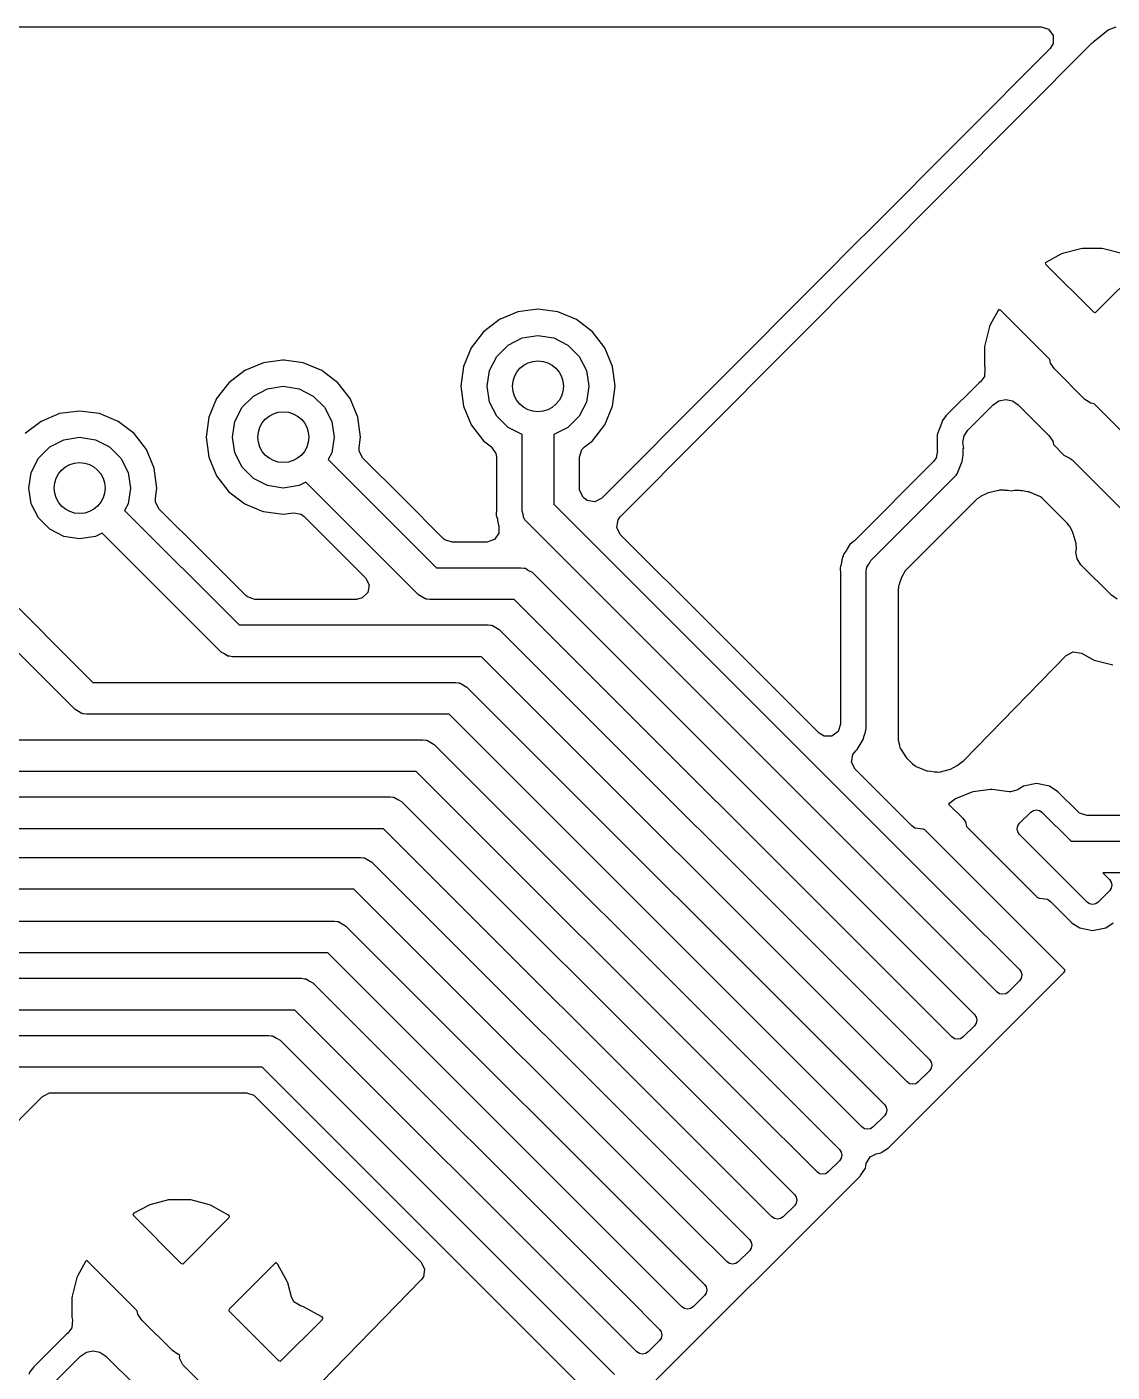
# Model space of a CAD drawing. Extents: x -27 to 355, y -108 to 35.
# Drawn here: x 250.79 to 259.31, y 23.85 to 34.42 of the extents above; entities that cross this region are included whole.
import ezdxf

# ---------------------------------------------------------------- set-up
doc = ezdxf.new("R2010")
doc.units = 0
doc.layers.add('BLACK', color=7, linetype='CONTINUOUS')

msp = doc.modelspace()

# ---------------------------------------------------------------- linework, layer by layer
at = {"layer": 'BLACK', "linetype": 'CONTINUOUS'}
for p, q in [((241.143, 34.4245), (258.752, 34.4245)), ((258.752, 34.4245), (258.81, 34.4056)), ((258.81, 34.4056), (258.846, 34.3561)), ((259.17, 34.3115), (259.279, 34.4018)), ((259.279, 34.4018), (259.342, 34.4245)), ((258.822, 34.2556), (257.416, 32.8439)), ((257.431, 32.5673), (259.154, 34.2982)), ((258.846, 34.2949), (258.822, 34.2556)), ((258.846, 34.3561), (258.846, 34.2949)), ((259.154, 34.2982), (259.162, 34.3047)), ((259.162, 34.3047), (259.17, 34.3115)), ((257.416, 32.8439), (257.285, 32.7123)), ((257.285, 32.7123), (257.05, 32.4766)), ((259.065, 32.6806), (258.919, 32.643)), ((259.077, 32.6821), (259.065, 32.6806)), ((259.229, 32.6821), (259.077, 32.6821)), ((259.241, 32.6806), (259.229, 32.6821)), ((259.387, 32.643), (259.241, 32.6806)), ((255.447, 30.5752), (257.431, 32.5673)), ((258.794, 32.576), (258.785, 32.5673)), ((258.785, 32.5673), (258.79, 32.558)), ((258.907, 32.6384), (258.794, 32.576)), ((258.919, 32.643), (258.907, 32.6384)), ((257.05, 32.4766), (255.302, 30.7208)), ((258.79, 32.558), (259.163, 32.1852)), ((259.18, 32.18), (259.54, 32.5396)), ((254.643, 32.185), (254.497, 32.1245)), ((254.8, 32.2057), (254.643, 32.185)), ((254.957, 32.185), (254.8, 32.2057)), ((255.103, 32.1245), (254.957, 32.185)), ((258.414, 32.1962), (258.351, 32.0821)), ((258.421, 32.2036), (258.414, 32.1962)), ((258.432, 32.1982), (258.421, 32.2036)), ((258.815, 31.8149), (258.432, 32.1982)), ((259.163, 32.1852), (259.175, 32.1792)), ((259.175, 32.1792), (259.18, 32.18)), ((254.497, 32.1245), (254.372, 32.0283)), ((255.228, 32.0283), (255.103, 32.1245)), ((258.346, 32.0706), (258.309, 31.9241)), ((258.351, 32.0821), (258.346, 32.0706)), ((254.372, 32.0283), (254.275, 31.9028)), ((254.565, 31.9236), (254.676, 31.9804)), ((254.676, 31.9804), (254.8, 32)), ((254.8, 32), (254.924, 31.9804)), ((254.924, 31.9804), (255.035, 31.9236)), ((255.325, 31.9028), (255.228, 32.0283)), ((254.275, 31.9028), (254.215, 31.7568)), ((254.42, 31.7236), (254.476, 31.8351)), ((254.476, 31.8351), (254.565, 31.9236)), ((255.035, 31.9236), (255.124, 31.8351)), ((255.124, 31.8351), (255.18, 31.7236)), ((255.385, 31.7568), (255.325, 31.9028)), ((258.309, 31.9241), (258.307, 31.9118)), ((258.307, 31.9118), (258.307, 31.7605)), ((252.497, 31.7245), (252.372, 31.6283)), ((252.643, 31.785), (252.497, 31.7245)), ((252.774, 31.8023), (252.643, 31.785)), ((252.794, 31.8048), (252.774, 31.8023)), ((252.8, 31.8057), (252.794, 31.8048)), ((252.806, 31.8048), (252.8, 31.8057)), ((252.826, 31.8023), (252.806, 31.8048)), ((252.957, 31.785), (252.826, 31.8023)), ((253.103, 31.7245), (252.957, 31.785)), ((253.228, 31.6283), (253.103, 31.7245)), ((254.215, 31.7568), (254.194, 31.6)), ((254.4, 31.6), (254.42, 31.7236)), ((255.18, 31.7236), (255.2, 31.6)), ((255.406, 31.6), (255.385, 31.7568)), ((258.307, 31.7605), (258.309, 31.7483)), ((258.311, 31.7381), (258.307, 31.6771)), ((258.309, 31.7483), (258.311, 31.7381)), ((258.82, 31.8097), (258.815, 31.8149)), ((258.826, 31.7826), (258.82, 31.8097)), ((258.856, 31.7372), (258.826, 31.7826)), ((259.096, 31.4967), (258.856, 31.7372)), ((252.372, 31.6283), (252.275, 31.5028)), ((253.325, 31.5028), (253.228, 31.6283)), ((258.262, 31.6243), (258.007, 31.3699)), ((258.264, 31.6263), (258.262, 31.6243)), ((258.276, 31.635), (258.264, 31.6263)), ((258.264, 31.6263), (258.264, 31.6263)), ((258.307, 31.6771), (258.276, 31.635)), ((252.476, 31.4351), (252.565, 31.5236)), ((252.565, 31.5236), (252.676, 31.5804)), ((252.676, 31.5804), (252.8, 31.6)), ((252.8, 31.6), (252.924, 31.5804)), ((252.924, 31.5804), (253.035, 31.5236)), ((253.035, 31.5236), (253.124, 31.4351)), ((254.194, 31.6), (254.215, 31.4432)), ((254.42, 31.4764), (254.4, 31.6)), ((255.2, 31.6), (255.18, 31.4764)), ((255.385, 31.4432), (255.406, 31.6)), ((251.2, 31.4057), (251.043, 31.385)), ((251.357, 31.385), (251.2, 31.4057)), ((252.275, 31.5028), (252.215, 31.3568)), ((252.42, 31.3236), (252.476, 31.4351)), ((253.124, 31.4351), (253.18, 31.3236)), ((253.385, 31.3568), (253.325, 31.5028)), ((254.215, 31.4432), (254.275, 31.2972)), ((254.476, 31.3649), (254.42, 31.4764)), ((255.18, 31.4764), (255.124, 31.3649)), ((255.325, 31.2972), (255.385, 31.4432)), ((258.177, 31.2563), (258.375, 31.4543)), ((258.375, 31.4543), (258.421, 31.4847)), ((258.421, 31.4847), (258.474, 31.4953)), ((258.474, 31.4953), (258.528, 31.4847)), ((258.528, 31.4847), (258.573, 31.4543)), ((258.573, 31.4543), (258.814, 31.2139)), ((259.142, 31.4664), (259.096, 31.4967)), ((259.169, 31.461), (259.142, 31.4664)), ((259.56, 31.0698), (259.169, 31.461)), ((250.897, 31.3245), (250.772, 31.2283)), ((251.043, 31.385), (250.897, 31.3245)), ((251.503, 31.3245), (251.357, 31.385)), ((251.628, 31.2283), (251.503, 31.3245)), ((252.215, 31.3568), (252.194, 31.2)), ((252.4, 31.2), (252.42, 31.3236)), ((253.18, 31.3236), (253.2, 31.2)), ((253.406, 31.2), (253.385, 31.3568)), ((254.275, 31.2972), (254.372, 31.1717)), ((254.565, 31.2764), (254.476, 31.3649)), ((255.124, 31.3649), (255.035, 31.2764)), ((255.228, 31.1717), (255.325, 31.2972)), ((257.969, 31.3083), (257.939, 31.2255)), ((257.977, 31.3302), (257.969, 31.3083)), ((258.007, 31.3699), (257.977, 31.3302)), ((251.076, 31.1804), (251.2, 31.2)), ((251.2, 31.2), (251.324, 31.1804)), ((251.725, 31.1028), (251.628, 31.2283)), ((252.194, 31.2), (252.215, 31.0432)), ((252.42, 31.0764), (252.4, 31.2)), ((253.2, 31.2), (253.18, 31.0764)), ((253.395, 31.12), (253.406, 31.2)), ((254.675, 31.2203), (254.565, 31.2764)), ((254.675, 30.6222), (254.675, 31.2203)), ((255.035, 31.2764), (254.925, 31.2203)), ((254.925, 31.2203), (254.925, 30.674)), ((257.939, 31.2255), (257.936, 31.2174)), ((257.936, 31.2174), (257.936, 31.0973)), ((257.939, 31.2255), (257.939, 31.2255)), ((258.136, 31.1573), (258.147, 31.2109)), ((258.147, 31.2109), (258.177, 31.2563)), ((258.814, 31.2139), (258.844, 31.1685)), ((250.876, 31.0351), (250.965, 31.1236)), ((250.965, 31.1236), (251.076, 31.1804)), ((251.324, 31.1804), (251.435, 31.1236)), ((251.435, 31.1236), (251.524, 31.0351)), ((251.785, 30.9568), (251.725, 31.1028)), ((253.396, 31.0915), (253.395, 31.12)), ((253.423, 31.037), (253.396, 31.0915)), ((254.372, 31.1717), (254.435, 31.1235)), ((254.435, 31.1235), (254.436, 31.1226)), ((254.436, 31.1226), (254.47, 31.0721)), ((255.125, 31.044), (255.144, 31.1022)), ((255.144, 31.1022), (255.164, 31.1226)), ((255.164, 31.1226), (255.165, 31.1235)), ((255.165, 31.1235), (255.228, 31.1717)), ((257.937, 31.0946), (257.929, 31.0373)), ((257.936, 31.0973), (257.937, 31.0946)), ((258.145, 31.1123), (258.136, 31.1573)), ((258.139, 31.0726), (258.14, 31.0973)), ((258.14, 31.0973), (258.141, 31.0973)), ((258.141, 31.1051), (258.142, 31.1128)), ((258.141, 31.0973), (258.141, 31.1051)), ((258.142, 31.1128), (258.145, 31.1123)), ((258.844, 31.1685), (258.849, 31.1414)), ((258.849, 31.1414), (258.931, 31.0596)), ((250.82, 30.9236), (250.876, 31.0351)), ((251.524, 31.0351), (251.58, 30.9236)), ((252.215, 31.0432), (252.275, 30.8972)), ((252.476, 30.9649), (252.42, 31.0764)), ((253.18, 31.0764), (253.153, 31.0234)), ((253.153, 31.0234), (254.002, 30.1745)), ((253.74, 30.7202), (253.423, 31.037)), ((254.47, 31.0721), (254.474, 31.044)), ((254.474, 31.044), (254.474, 30.6408)), ((255.125, 30.7981), (255.125, 31.044)), ((257.91, 31.0107), (257.286, 30.3865)), ((257.929, 31.0373), (257.91, 31.0107)), ((258.099, 30.9245), (258.13, 31.0032)), ((258.13, 31.0032), (258.132, 31.0087)), ((258.132, 31.0087), (258.137, 31.0429)), ((258.137, 31.0429), (258.139, 31.06)), ((258.14, 31.066), (258.139, 31.0726)), ((258.139, 31.06), (258.14, 31.066)), ((258.139, 31.06), (258.139, 31.06)), ((258.931, 31.0596), (258.972, 31.039)), ((258.972, 31.039), (258.972, 31.039)), ((258.972, 31.039), (258.972, 31.0389)), ((258.972, 31.0389), (258.997, 31.0208)), ((258.997, 31.0208), (259.388, 30.6296)), ((250.8, 30.8), (250.82, 30.9236)), ((251.58, 30.9236), (251.6, 30.8)), ((251.806, 30.8), (251.785, 30.9568)), ((252.275, 30.8972), (252.372, 30.7717)), ((252.565, 30.8764), (252.476, 30.9649)), ((252.676, 30.8196), (252.565, 30.8764)), ((257.414, 30.2317), (258.085, 30.9021)), ((258.085, 30.9021), (258.096, 30.918)), ((258.096, 30.918), (258.099, 30.9245)), ((250.82, 30.6764), (250.8, 30.8)), ((251.6, 30.8), (251.58, 30.6764)), ((251.795, 30.72), (251.806, 30.8)), ((252.372, 30.7717), (252.497, 30.6755)), ((252.8, 30.8), (252.676, 30.8196)), ((252.924, 30.8196), (252.8, 30.8)), ((252.977, 30.8466), (252.924, 30.8196)), ((253.862, 29.9611), (252.977, 30.8466)), ((255.127, 30.7826), (255.125, 30.7981)), ((255.154, 30.7281), (255.127, 30.7826)), ((258.421, 30.7823), (258.337, 30.7626)), ((258.426, 30.7836), (258.421, 30.7823)), ((258.421, 30.7823), (258.421, 30.7823)), ((258.438, 30.7835), (258.426, 30.7836)), ((258.45, 30.7834), (258.438, 30.7835)), ((258.454, 30.7834), (258.45, 30.7834)), ((258.45, 30.7834), (258.45, 30.7834)), ((258.459, 30.7826), (258.454, 30.7834)), ((258.461, 30.7824), (258.459, 30.7826)), ((258.471, 30.7819), (258.461, 30.7824)), ((258.492, 30.7819), (258.471, 30.7819)), ((258.517, 30.7769), (258.492, 30.7819)), ((258.542, 30.7819), (258.517, 30.7769)), ((258.577, 30.7819), (258.542, 30.7819)), ((258.582, 30.7807), (258.577, 30.7819)), ((258.594, 30.778), (258.582, 30.7807)), ((258.582, 30.7807), (258.582, 30.7807)), ((258.605, 30.7777), (258.594, 30.778)), ((258.605, 30.7771), (258.605, 30.7777)), ((258.646, 30.7713), (258.605, 30.7771)), ((258.652, 30.7705), (258.646, 30.7713)), ((258.646, 30.7713), (258.646, 30.7713)), ((258.658, 30.7683), (258.652, 30.7705)), ((258.661, 30.7669), (258.658, 30.7683)), ((258.658, 30.7683), (258.658, 30.7683)), ((258.743, 30.7343), (258.661, 30.7669)), ((250.876, 30.5649), (250.82, 30.6764)), ((251.58, 30.6764), (251.553, 30.6234)), ((251.796, 30.6915), (251.795, 30.72)), ((251.823, 30.637), (251.796, 30.6915)), ((252.497, 30.6755), (252.602, 30.6322)), ((254.056, 30.404), (253.74, 30.7202)), ((254.925, 30.674), (258.052, 27.5467)), ((255.162, 30.7207), (255.154, 30.7281)), ((255.187, 30.7024), (255.162, 30.7207)), ((255.248, 30.6929), (255.187, 30.7024)), ((255.302, 30.7208), (255.248, 30.6929)), ((258.251, 30.7144), (257.685, 30.149)), ((258.267, 30.7264), (258.251, 30.7144)), ((258.274, 30.7312), (258.267, 30.7264)), ((258.277, 30.7335), (258.274, 30.7312)), ((258.331, 30.7612), (258.277, 30.7335)), ((258.337, 30.7626), (258.331, 30.7612)), ((258.337, 30.7626), (258.337, 30.7626)), ((258.748, 30.7308), (258.743, 30.7343)), ((258.759, 30.723), (258.748, 30.7308)), ((258.748, 30.7308), (258.748, 30.7308)), ((258.958, 30.5235), (258.759, 30.723)), ((250.965, 30.4764), (250.876, 30.5649)), ((251.553, 30.6234), (252.452, 29.725)), ((252.165, 30.2957), (251.823, 30.637)), ((252.602, 30.6322), (252.629, 30.6207)), ((252.629, 30.6207), (252.643, 30.615)), ((252.643, 30.615), (252.8, 30.5943)), ((252.8, 30.5943), (252.88, 30.6049)), ((252.88, 30.6049), (252.94, 30.5937)), ((252.94, 30.5937), (252.963, 30.5767)), ((252.963, 30.5767), (253.445, 30.0945)), ((254.474, 30.6322), (254.471, 30.5934)), ((254.471, 30.5934), (254.473, 30.5851)), ((254.473, 30.5851), (254.481, 30.5559)), ((254.474, 30.6408), (254.474, 30.6322)), ((254.481, 30.5559), (254.483, 30.5475)), ((254.684, 30.5927), (254.675, 30.6222)), ((254.69, 30.5626), (254.684, 30.5927)), ((254.694, 30.5574), (254.69, 30.5626)), ((254.695, 30.5547), (254.694, 30.5574)), ((254.698, 30.5517), (254.695, 30.5547)), ((255.429, 30.5503), (255.447, 30.5752)), ((251.076, 30.4196), (250.965, 30.4764)), ((254.483, 30.5475), (254.488, 30.5181)), ((254.488, 30.5181), (254.489, 30.5092)), ((254.489, 30.5092), (254.492, 30.5054)), ((254.492, 30.5054), (254.494, 30.4467)), ((254.712, 30.5339), (254.698, 30.5517)), ((257.876, 27.3699), (254.712, 30.5339)), ((255.419, 30.4899), (255.429, 30.5503)), ((255.447, 30.4354), (255.419, 30.4899)), ((258.975, 30.5008), (258.958, 30.5235)), ((258.977, 30.4974), (258.975, 30.5008)), ((258.995, 30.463), (258.977, 30.4974)), ((258.998, 30.4557), (258.995, 30.463)), ((259.005, 30.4428), (258.998, 30.4557)), ((251.2, 30.4), (251.076, 30.4196)), ((251.324, 30.4196), (251.2, 30.4)), ((251.377, 30.4466), (251.324, 30.4196)), ((252.312, 29.5116), (251.377, 30.4466)), ((254.068, 30.3939), (254.056, 30.404)), ((254.126, 30.375), (254.068, 30.3939)), ((254.398, 30.375), (254.126, 30.375)), ((254.459, 30.396), (254.398, 30.375)), ((254.494, 30.4467), (254.459, 30.396)), ((256.155, 29.7279), (255.447, 30.4354)), ((257.245, 30.3482), (257.23, 30.3221)), ((257.249, 30.3557), (257.245, 30.3482)), ((257.279, 30.3807), (257.249, 30.3557)), ((257.286, 30.3865), (257.279, 30.3807)), ((259.027, 30.3657), (259.005, 30.4428)), ((259.027, 30.3608), (259.027, 30.3657)), ((259.028, 30.3511), (259.027, 30.3608)), ((259.027, 30.3608), (259.027, 30.3608)), ((259.028, 30.3502), (259.028, 30.3511)), ((259.028, 30.3493), (259.028, 30.3502)), ((259.028, 30.3492), (259.028, 30.3493)), ((259.028, 30.3479), (259.028, 30.3492)), ((259.029, 30.3341), (259.028, 30.3479)), ((252.506, 29.9545), (252.165, 30.2957)), ((257.19, 30.2478), (257.185, 30.2181)), ((257.192, 30.2563), (257.19, 30.2478)), ((257.19, 30.2478), (257.19, 30.2478)), ((257.196, 30.2638), (257.192, 30.2563)), ((257.198, 30.2693), (257.196, 30.2638)), ((257.201, 30.2746), (257.198, 30.2693)), ((257.203, 30.283), (257.201, 30.2746)), ((257.225, 30.3148), (257.203, 30.283)), ((257.23, 30.3221), (257.225, 30.3148)), ((259.024, 30.2969), (259.029, 30.322)), ((259.034, 30.2433), (259.024, 30.2969)), ((259.029, 30.322), (259.029, 30.3341)), ((259.065, 30.1979), (259.034, 30.2433)), ((250.353, 30.2234), (251.305, 29.2722)), ((254.002, 30.1745), (254.666, 30.1745)), ((254.666, 30.1745), (254.688, 30.1713)), ((254.688, 30.1713), (254.692, 30.1717)), ((254.692, 30.1717), (254.695, 30.1703)), ((254.695, 30.1703), (254.701, 30.1694)), ((254.701, 30.1694), (254.727, 30.1527)), ((254.727, 30.1527), (254.754, 30.1379)), ((254.754, 30.1379), (257.964, 26.928)), ((257.176, 30.183), (257.173, 30.1721)), ((257.173, 30.1721), (257.174, 30.1634)), ((257.174, 30.1634), (257.177, 30.1334)), ((257.183, 30.2096), (257.176, 30.183)), ((257.177, 30.1334), (257.177, 30.1247)), ((257.185, 30.2181), (257.183, 30.2096)), ((257.378, 30.1433), (257.381, 30.1653)), ((257.378, 28.9129), (257.378, 30.1433)), ((257.38, 30.1699), (257.382, 30.1724)), ((257.381, 30.1653), (257.38, 30.1699)), ((257.382, 30.1724), (257.383, 30.1788)), ((257.383, 30.1788), (257.398, 30.2021)), ((257.398, 30.2021), (257.399, 30.2048)), ((257.399, 30.2048), (257.402, 30.2104)), ((257.402, 30.2104), (257.403, 30.2108)), ((257.403, 30.2108), (257.414, 30.2317)), ((257.685, 30.149), (257.656, 30.0972)), ((259.305, 29.9575), (259.065, 30.1979)), ((251.164, 29.0588), (250.177, 30.0466)), ((253.445, 30.0945), (253.473, 30.04)), ((253.473, 30.04), (253.463, 29.9796)), ((257.177, 30.1247), (257.177, 28.9445)), ((257.632, 30.0271), (257.628, 29.999)), ((257.633, 30.0309), (257.632, 30.0271)), ((257.632, 30.0271), (257.632, 30.0271)), ((257.634, 30.0352), (257.633, 30.0309)), ((257.643, 30.0618), (257.634, 30.0352)), ((257.652, 30.0891), (257.643, 30.0618)), ((257.656, 30.0972), (257.652, 30.0891)), ((252.518, 29.9444), (252.506, 29.9545)), ((252.576, 29.9255), (252.518, 29.9444)), ((253.375, 29.9255), (252.576, 29.9255)), ((253.42, 29.9363), (253.375, 29.9255)), ((253.463, 29.9796), (253.42, 29.9363)), ((253.889, 29.9464), (253.862, 29.9611)), ((253.915, 29.9297), (253.889, 29.9464)), ((253.921, 29.9287), (253.915, 29.9297)), ((253.924, 29.9274), (253.921, 29.9287)), ((253.928, 29.9277), (253.924, 29.9274)), ((253.95, 29.9245), (253.928, 29.9277)), ((254.614, 29.9245), (253.95, 29.9245)), ((257.787, 26.7512), (254.614, 29.9245)), ((257.628, 29.999), (257.628, 28.8297)), ((259.35, 29.9271), (259.305, 29.9575)), ((252.452, 29.725), (254.408, 29.725)), ((254.408, 29.725), (254.43, 29.7218)), ((254.43, 29.7218), (254.435, 29.7221)), ((254.435, 29.7221), (254.437, 29.7208)), ((254.437, 29.7208), (254.444, 29.7199)), ((254.444, 29.7199), (254.469, 29.7032)), ((257.008, 28.8745), (256.155, 29.7279)), ((254.469, 29.7032), (254.496, 29.6884)), ((254.496, 29.6884), (257.61, 26.5744)), ((252.339, 29.4968), (252.312, 29.5116)), ((252.364, 29.4801), (252.339, 29.4968)), ((258.95, 29.484), (259.004, 29.5125)), ((259.004, 29.5125), (259.068, 29.5017)), ((259.068, 29.5017), (259.158, 29.4522)), ((252.371, 29.4792), (252.364, 29.4801)), ((252.373, 29.4779), (252.371, 29.4792)), ((252.378, 29.4782), (252.373, 29.4779)), ((252.4, 29.475), (252.378, 29.4782)), ((254.356, 29.475), (252.4, 29.475)), ((257.434, 26.3976), (254.356, 29.475)), ((258.145, 28.6583), (258.95, 29.484)), ((259.158, 29.4522), (259.17, 29.4477)), ((259.17, 29.4477), (259.316, 29.41)), ((251.305, 29.2722), (254.154, 29.2722)), ((254.154, 29.2722), (254.176, 29.269)), ((254.176, 29.269), (254.18, 29.2693)), ((254.18, 29.2693), (254.183, 29.2679)), ((254.183, 29.2679), (254.189, 29.267)), ((254.189, 29.267), (254.215, 29.2503)), ((254.215, 29.2503), (254.242, 29.2356)), ((254.242, 29.2356), (257.522, 25.9557)), ((251.191, 29.044), (251.164, 29.0588)), ((251.217, 29.0273), (251.191, 29.044)), ((251.224, 29.0264), (251.217, 29.0273)), ((251.226, 29.025), (251.224, 29.0264)), ((251.231, 29.0254), (251.226, 29.025)), ((251.253, 29.0222), (251.231, 29.0254)), ((254.102, 29.0222), (251.253, 29.0222)), ((257.345, 25.7789), (254.102, 29.0222)), ((257.047, 28.8503), (257.008, 28.8745)), ((257.158, 28.8863), (257.109, 28.8503)), ((257.177, 28.9445), (257.158, 28.8863)), ((257.363, 28.8516), (257.371, 28.8773)), ((257.371, 28.8773), (257.373, 28.881)), ((257.371, 28.8773), (257.371, 28.8773)), ((257.373, 28.885), (257.378, 28.9129)), ((257.373, 28.881), (257.373, 28.885)), ((250.33, 28.8226), (253.896, 28.8226)), ((253.896, 28.8226), (253.918, 28.8195)), ((253.918, 28.8195), (253.923, 28.8198)), ((253.923, 28.8198), (253.925, 28.8184)), ((253.925, 28.8184), (253.932, 28.8175)), ((253.932, 28.8175), (253.958, 28.8008)), ((253.958, 28.8008), (253.985, 28.786)), ((253.985, 28.786), (256.638, 26.1325)), ((257.109, 28.8503), (257.047, 28.8503)), ((257.307, 28.7443), (257.354, 28.8228)), ((257.354, 28.8228), (257.363, 28.8516)), ((257.628, 28.8297), (257.629, 28.8215)), ((257.629, 28.8215), (257.629, 28.8186)), ((257.629, 28.8186), (257.629, 28.8186)), ((257.629, 28.8186), (257.639, 28.7791)), ((257.639, 28.7791), (257.64, 28.7754)), ((257.64, 28.7754), (257.64, 28.7741)), ((257.64, 28.7741), (257.643, 28.764)), ((257.643, 28.764), (257.646, 28.7542)), ((257.264, 28.6454), (257.273, 28.7058)), ((257.273, 28.7058), (257.297, 28.7354)), ((257.297, 28.7354), (257.307, 28.7443)), ((257.646, 28.7542), (257.65, 28.7484)), ((257.65, 28.7484), (257.65, 28.7484)), ((257.65, 28.7484), (257.692, 28.6832)), ((257.692, 28.6832), (257.696, 28.6774)), ((257.696, 28.6774), (257.7, 28.6736)), ((257.7, 28.6736), (257.715, 28.6595)), ((257.715, 28.6595), (257.74, 28.6348)), ((258.094, 28.6198), (258.145, 28.6583)), ((253.844, 28.5726), (250.278, 28.5726)), ((256.461, 25.9557), (253.844, 28.5726)), ((257.292, 28.5909), (257.264, 28.6454)), ((257.736, 28.1464), (257.292, 28.5909)), ((257.74, 28.6348), (257.742, 28.6334)), ((257.742, 28.6334), (257.742, 28.6334)), ((257.742, 28.6334), (257.762, 28.6164)), ((257.762, 28.6164), (257.762, 28.6164)), ((257.762, 28.6164), (257.768, 28.6115)), ((257.768, 28.6115), (257.776, 28.6087)), ((257.776, 28.6087), (257.776, 28.6087)), ((257.776, 28.6087), (257.849, 28.5806)), ((257.849, 28.5806), (257.849, 28.5806)), ((257.849, 28.5806), (257.854, 28.5786)), ((257.854, 28.5786), (257.859, 28.5778)), ((257.859, 28.5778), (257.859, 28.5778)), ((257.859, 28.5778), (257.886, 28.5739)), ((257.886, 28.5739), (257.914, 28.5698)), ((257.914, 28.5698), (257.917, 28.5697)), ((257.917, 28.5697), (257.917, 28.5697)), ((257.917, 28.5697), (257.935, 28.5687)), ((257.935, 28.5687), (257.951, 28.5678)), ((257.951, 28.5678), (258.04, 28.5913)), ((258.04, 28.5913), (258.094, 28.6198)), ((258.613, 28.4573), (258.581, 28.4361)), ((258.715, 28.4777), (258.613, 28.4573)), ((258.818, 28.4573), (258.715, 28.4777)), ((258.883, 28.4139), (258.818, 28.4573)), ((248.039, 28.3731), (253.639, 28.3731)), ((253.639, 28.3731), (253.661, 28.3699)), ((253.661, 28.3699), (253.665, 28.3703)), ((253.665, 28.3703), (253.668, 28.3689)), ((253.668, 28.3689), (253.674, 28.368)), ((253.674, 28.368), (253.7, 28.3513)), ((253.7, 28.3513), (253.727, 28.3365)), ((253.727, 28.3365), (256.285, 25.7789)), ((258.069, 28.3504), (258.025, 28.3169)), ((258.08, 28.3568), (258.069, 28.3504)), ((258.207, 28.4094), (258.08, 28.3568)), ((258.219, 28.4127), (258.207, 28.4094)), ((258.355, 28.4306), (258.219, 28.4127)), ((258.368, 28.4306), (258.355, 28.4306)), ((258.502, 28.413), (258.368, 28.4306)), ((258.511, 28.4122), (258.502, 28.413)), ((258.57, 28.4288), (258.511, 28.4122)), ((258.581, 28.4361), (258.57, 28.4288)), ((259.042, 28.2547), (258.883, 28.4139)), ((258.025, 28.3169), (258.136, 28.2066)), ((258.583, 28.1654), (258.671, 28.2538)), ((258.671, 28.2538), (258.691, 28.2673)), ((258.691, 28.2673), (258.715, 28.2721)), ((258.715, 28.2721), (258.739, 28.2673)), ((258.739, 28.2673), (258.759, 28.2538)), ((258.759, 28.2538), (258.988, 28.0252)), ((259.054, 28.2446), (259.042, 28.2547)), ((259.112, 28.2257), (259.054, 28.2446)), ((253.587, 28.1231), (247.988, 28.1231)), ((256.373, 25.337), (253.587, 28.1231)), ((257.761, 28.1282), (257.736, 28.1464)), ((257.822, 28.1186), (257.761, 28.1282)), ((258.136, 28.2066), (258.157, 28.1778)), ((258.157, 28.1778), (258.165, 28.1412)), ((258.165, 28.1412), (258.723, 27.5829)), ((258.564, 28.1212), (258.569, 28.1451)), ((258.569, 28.1451), (258.583, 28.1654)), ((259.733, 28.2257), (259.112, 28.2257)), ((257.827, 28.1195), (257.822, 28.1186)), ((257.839, 28.1134), (257.827, 28.1195)), ((257.982, 27.9709), (257.839, 28.1134)), ((258.569, 28.0973), (258.564, 28.1212)), ((258.583, 28.077), (258.569, 28.0973)), ((259.113, 27.5467), (258.583, 28.077)), ((258.988, 28.0252), (259.857, 28.0252)), ((258.939, 27.0133), (257.982, 27.9709)), ((247.879, 27.8976), (253.407, 27.8976)), ((253.407, 27.8976), (253.429, 27.8945)), ((253.429, 27.8945), (253.434, 27.8948)), ((253.434, 27.8948), (253.436, 27.8934)), ((253.436, 27.8934), (253.442, 27.8925)), ((253.442, 27.8925), (253.468, 27.8758)), ((253.468, 27.8758), (253.495, 27.861)), ((253.495, 27.861), (256.196, 25.1602)), ((259.607, 27.7752), (259.238, 27.7752)), ((259.238, 27.7752), (259.29, 27.7234)), ((259.29, 27.7234), (259.303, 27.7032)), ((259.303, 27.7032), (259.308, 27.6793)), ((253.355, 27.6476), (247.827, 27.6476)), ((256.019, 24.9834), (253.355, 27.6476)), ((259.29, 27.6351), (259.201, 27.5467)), ((259.303, 27.6553), (259.29, 27.6351)), ((259.308, 27.6793), (259.303, 27.6553)), ((258.052, 27.5467), (258.583, 27.0163)), ((258.723, 27.5829), (258.735, 27.5768)), ((258.735, 27.5768), (258.741, 27.5777)), ((258.741, 27.5777), (258.801, 27.5681)), ((258.801, 27.5681), (258.826, 27.5499)), ((258.826, 27.5499), (258.99, 27.3866)), ((259.133, 27.5331), (259.113, 27.5467)), ((259.157, 27.5284), (259.133, 27.5331)), ((259.181, 27.5331), (259.157, 27.5284)), ((259.201, 27.5467), (259.181, 27.5331)), ((246.78, 27.3967), (253.201, 27.3967)), ((253.201, 27.3967), (253.223, 27.3935)), ((253.223, 27.3935), (253.227, 27.3938)), ((253.227, 27.3938), (253.23, 27.3925)), ((253.23, 27.3925), (253.236, 27.3915)), ((253.236, 27.3915), (253.262, 27.3748)), ((258.99, 27.3866), (258.994, 27.3839)), ((258.994, 27.3839), (258.994, 27.3839)), ((258.994, 27.3839), (258.997, 27.3817)), ((259.26, 27.3431), (259.319, 27.3826)), ((253.262, 27.3748), (253.289, 27.3601)), ((253.289, 27.3601), (256.108, 24.5415)), ((258.406, 26.8396), (257.876, 27.3699)), ((258.997, 27.3817), (259.055, 27.3431)), ((259.055, 27.3431), (259.157, 27.3227)), ((259.157, 27.3227), (259.26, 27.3431)), ((253.149, 27.1467), (246.728, 27.1467)), ((255.931, 24.3647), (253.149, 27.1467)), ((257.555, 25.6174), (258.934, 26.9964)), ((258.583, 27.0163), (258.596, 26.9961)), ((258.596, 26.9961), (258.601, 26.9721)), ((258.601, 26.9721), (258.596, 26.9482)), ((258.934, 26.9964), (258.94, 27.0083)), ((258.94, 27.0083), (258.939, 27.0133)), ((246.594, 26.9472), (252.943, 26.9472)), ((252.943, 26.9472), (252.965, 26.944)), ((252.965, 26.944), (252.97, 26.9443)), ((252.97, 26.9443), (252.972, 26.9429)), ((252.972, 26.9429), (252.979, 26.942)), ((252.979, 26.942), (253.005, 26.9253)), ((253.005, 26.9253), (253.032, 26.9106)), ((253.032, 26.9106), (255.489, 24.4531)), ((257.964, 26.928), (257.964, 26.9279)), ((257.964, 26.9279), (258.229, 26.6628)), ((258.583, 26.928), (258.494, 26.8396)), ((258.596, 26.9482), (258.583, 26.928)), ((258.052, 26.486), (257.787, 26.7512)), ((257.787, 26.7512), (257.787, 26.7512)), ((258.426, 26.826), (258.406, 26.8396)), ((258.45, 26.8213), (258.426, 26.826)), ((258.474, 26.826), (258.45, 26.8213)), ((258.494, 26.8396), (258.474, 26.826)), ((252.891, 26.6972), (246.542, 26.6972)), ((255.312, 24.2763), (252.891, 26.6972)), ((258.229, 26.6628), (258.243, 26.6425)), ((258.243, 26.6425), (258.247, 26.6186)), ((257.61, 26.5744), (257.61, 26.5744)), ((257.61, 26.5744), (257.876, 26.3092)), ((258.229, 26.5744), (258.141, 26.486)), ((258.243, 26.5947), (258.229, 26.5744)), ((258.247, 26.6186), (258.243, 26.5947)), ((245.585, 26.4976), (252.686, 26.4976)), ((252.686, 26.4976), (252.708, 26.4945)), ((252.708, 26.4945), (252.712, 26.4948)), ((252.712, 26.4948), (252.715, 26.4934)), ((252.715, 26.4934), (252.721, 26.4925)), ((252.721, 26.4925), (252.747, 26.4758)), ((252.747, 26.4758), (252.774, 26.461)), ((252.774, 26.461), (255.401, 23.8344)), ((258.073, 26.4725), (258.052, 26.486)), ((258.097, 26.4677), (258.073, 26.4725)), ((258.12, 26.4725), (258.097, 26.4677)), ((258.141, 26.486), (258.12, 26.4725)), ((257.699, 26.1325), (257.434, 26.3976)), ((257.434, 26.3976), (257.434, 26.3976)), ((252.634, 26.2476), (245.566, 26.2476)), ((255.224, 23.6576), (252.634, 26.2476)), ((257.876, 26.2208), (257.787, 26.1325)), ((257.876, 26.3092), (257.889, 26.289)), ((257.889, 26.2411), (257.876, 26.2208)), ((257.889, 26.289), (257.894, 26.265)), ((257.894, 26.265), (257.889, 26.2411)), ((256.638, 26.1325), (257.168, 25.6021)), ((257.719, 26.1189), (257.699, 26.1325)), ((257.743, 26.1142), (257.719, 26.1189)), ((257.767, 26.1189), (257.743, 26.1142)), ((257.787, 26.1325), (257.767, 26.1189)), ((250.111, 25.217), (250.909, 26.018)), ((250.909, 26.018), (250.963, 26.0459)), ((250.963, 26.0459), (250.979, 26.0471)), ((250.979, 26.0471), (252.51, 26.0471)), ((252.51, 26.0471), (252.568, 26.0282)), ((252.568, 26.0282), (252.58, 26.0182)), ((252.58, 26.0182), (253.882, 24.7161)), ((256.992, 25.4253), (256.461, 25.9557)), ((257.522, 25.9557), (257.536, 25.9354)), ((257.536, 25.9354), (257.54, 25.9115)), ((257.54, 25.9115), (257.536, 25.8876)), ((257.522, 25.8673), (257.434, 25.7789)), ((257.536, 25.8876), (257.522, 25.8673)), ((256.285, 25.7789), (256.815, 25.2486)), ((257.366, 25.7654), (257.345, 25.7789)), ((257.389, 25.7606), (257.366, 25.7654)), ((257.413, 25.7654), (257.389, 25.7606)), ((257.434, 25.7789), (257.413, 25.7654)), ((257.168, 25.6021), (257.182, 25.5818)), ((257.492, 25.5754), (257.517, 25.5923)), ((257.517, 25.5923), (257.553, 25.6161)), ((257.553, 25.6161), (257.555, 25.6174)), ((257.553, 25.6161), (257.553, 25.6161)), ((257.168, 25.5137), (257.08, 25.4253)), ((257.182, 25.534), (257.168, 25.5137)), ((257.182, 25.5818), (257.187, 25.5579)), ((257.187, 25.5579), (257.182, 25.534)), ((257.375, 25.4719), (257.379, 25.4906)), ((257.379, 25.4906), (257.409, 25.5439)), ((257.409, 25.5439), (257.457, 25.5683)), ((257.457, 25.5683), (257.482, 25.5735)), ((257.482, 25.5735), (257.492, 25.5754)), ((255.639, 23.7018), (257.33, 25.3924)), ((257.012, 25.4118), (256.992, 25.4253)), ((257.036, 25.407), (257.012, 25.4118)), ((257.06, 25.4118), (257.036, 25.407)), ((257.08, 25.4253), (257.06, 25.4118)), ((257.33, 25.3924), (257.334, 25.3983)), ((257.334, 25.3983), (257.348, 25.4201)), ((257.348, 25.4201), (257.372, 25.4553)), ((257.372, 25.4553), (257.375, 25.4719)), ((256.638, 25.0718), (256.373, 25.337)), ((256.373, 25.337), (256.373, 25.337)), ((251.74, 25.1629), (251.626, 25.1005)), ((251.751, 25.1674), (251.74, 25.1629)), ((251.898, 25.2051), (251.751, 25.1674)), ((251.91, 25.2066), (251.898, 25.2051)), ((252.061, 25.2066), (251.91, 25.2066)), ((252.074, 25.2051), (252.061, 25.2066)), ((252.22, 25.1674), (252.074, 25.2051)), ((252.232, 25.1629), (252.22, 25.1674)), ((252.365, 25.0895), (252.232, 25.1629)), ((256.815, 25.2486), (256.828, 25.2283)), ((256.828, 25.1805), (256.815, 25.1602)), ((256.828, 25.2283), (256.833, 25.2044)), ((256.833, 25.2044), (256.828, 25.1805)), ((251.626, 25.1005), (251.618, 25.0918)), ((251.618, 25.0918), (251.623, 25.0824)), ((251.623, 25.0824), (251.996, 24.7097)), ((252.013, 24.7044), (252.372, 25.0641)), ((252.373, 25.0837), (252.365, 25.0895)), ((252.372, 25.0641), (252.378, 25.076)), ((252.376, 25.0815), (252.373, 25.0837)), ((252.378, 25.0791), (252.376, 25.0815)), ((252.378, 25.076), (252.378, 25.0791)), ((256.196, 25.1602), (256.196, 25.1602)), ((256.196, 25.1602), (256.461, 24.895)), ((256.658, 25.0582), (256.638, 25.0718)), ((256.682, 25.0535), (256.658, 25.0582)), ((256.706, 25.0582), (256.682, 25.0535)), ((256.727, 25.0718), (256.706, 25.0582)), ((256.815, 25.1602), (256.727, 25.0718)), ((256.285, 24.7182), (256.019, 24.9834)), ((256.019, 24.9834), (256.019, 24.9834)), ((256.461, 24.895), (256.475, 24.8747)), ((256.475, 24.8747), (256.48, 24.8508)), ((256.48, 24.8508), (256.475, 24.8269)), ((256.461, 24.8066), (256.373, 24.7182)), ((256.475, 24.8269), (256.461, 24.8066)), ((251.246, 24.7207), (251.183, 24.6065)), ((251.254, 24.7281), (251.246, 24.7207)), ((251.264, 24.7227), (251.254, 24.7281)), ((251.648, 24.3394), (251.264, 24.7227)), ((251.996, 24.7097), (252.008, 24.7037)), ((252.008, 24.7037), (252.013, 24.7044)), ((252.736, 24.7091), (252.377, 24.3505)), ((252.738, 24.7108), (252.736, 24.7091)), ((252.741, 24.711), (252.738, 24.7108)), ((252.752, 24.7044), (252.741, 24.711)), ((252.757, 24.6977), (252.752, 24.7044)), ((252.83, 24.5641), (252.757, 24.6977)), ((253.882, 24.7161), (253.91, 24.6616)), ((253.91, 24.6616), (253.9, 24.6011)), ((256.305, 24.7047), (256.285, 24.7182)), ((256.329, 24.6999), (256.305, 24.7047)), ((256.353, 24.7047), (256.329, 24.6999)), ((256.373, 24.7182), (256.353, 24.7047)), ((251.179, 24.595), (251.141, 24.4485)), ((251.183, 24.6065), (251.179, 24.595)), ((252.835, 24.5526), (252.83, 24.5641)), ((252.863, 24.4434), (252.835, 24.5526)), ((253.883, 24.577), (253.002, 23.6728)), ((253.9, 24.6011), (253.883, 24.577)), ((256.108, 24.5415), (256.121, 24.5212)), ((251.141, 24.4485), (251.14, 24.4363)), ((251.14, 24.4363), (251.14, 24.285)), ((252.883, 24.4049), (252.863, 24.4434)), ((255.489, 24.4531), (255.489, 24.4531)), ((255.489, 24.4531), (255.754, 24.1879)), ((256.108, 24.4531), (256.019, 24.3647)), ((256.121, 24.4734), (256.108, 24.4531)), ((256.121, 24.5212), (256.126, 24.4973)), ((256.126, 24.4973), (256.121, 24.4734)), ((251.653, 24.3341), (251.648, 24.3394)), ((251.658, 24.307), (251.653, 24.3341)), ((252.377, 24.3505), (252.371, 24.3386)), ((252.371, 24.3386), (252.372, 24.3336)), ((252.372, 24.3336), (252.762, 23.9435)), ((252.934, 24.3722), (252.883, 24.4049)), ((252.953, 24.3674), (252.934, 24.3722)), ((252.964, 24.3629), (252.953, 24.3674)), ((253.098, 24.2895), (252.964, 24.3629)), ((255.951, 24.3511), (255.931, 24.3647)), ((255.975, 24.3464), (255.951, 24.3511)), ((255.999, 24.3511), (255.975, 24.3464)), ((256.019, 24.3647), (255.999, 24.3511)), ((251.14, 24.285), (251.141, 24.2727)), ((251.144, 24.2626), (251.14, 24.2015)), ((251.141, 24.2727), (251.144, 24.2626)), ((251.689, 24.2616), (251.658, 24.307)), ((251.929, 24.0212), (251.689, 24.2616)), ((252.779, 23.9382), (253.105, 24.2641)), ((253.106, 24.2837), (253.098, 24.2895)), ((253.105, 24.2641), (253.111, 24.276)), ((253.109, 24.2815), (253.106, 24.2837)), ((253.11, 24.2791), (253.109, 24.2815)), ((253.111, 24.276), (253.11, 24.2791)), ((255.577, 24.0111), (255.312, 24.2763)), ((255.312, 24.2763), (255.312, 24.2763)), ((251.094, 24.1488), (250.84, 23.8944)), ((251.097, 24.1507), (251.094, 24.1488)), ((251.108, 24.1595), (251.097, 24.1508)), ((251.097, 24.1508), (251.097, 24.1507)), ((251.14, 24.2015), (251.108, 24.1595)), ((255.754, 24.1879), (255.768, 24.1676)), ((255.768, 24.1198), (255.754, 24.0995)), ((255.768, 24.1676), (255.773, 24.1437)), ((255.773, 24.1437), (255.768, 24.1198)), ((251.208, 23.9788), (251.253, 24.0091)), ((251.253, 24.0091), (251.307, 24.0198)), ((251.307, 24.0198), (251.36, 24.0091)), ((251.36, 24.0091), (251.406, 23.9788)), ((251.975, 23.9909), (251.929, 24.0212)), ((255.598, 23.9976), (255.577, 24.0111)), ((255.666, 24.0111), (255.646, 23.9976)), ((255.754, 24.0995), (255.666, 24.0111)), ((250.84, 23.8944), (250.809, 23.8547)), ((251.01, 23.7808), (251.208, 23.9788)), ((251.406, 23.9788), (251.646, 23.7384)), ((251.984, 23.989), (251.975, 23.9909)), ((251.986, 23.9765), (251.984, 23.989)), ((251.984, 23.9628), (251.986, 23.9765)), ((252.011, 23.9083), (251.984, 23.9628)), ((252.38, 23.5394), (252.011, 23.9083)), ((252.762, 23.9435), (252.774, 23.9374)), ((252.774, 23.9374), (252.779, 23.9382)), ((255.622, 23.9928), (255.598, 23.9976)), ((255.646, 23.9976), (255.622, 23.9928)), ((250.809, 23.8547), (250.801, 23.8326))]:
    msp.add_line(p, q, dxfattribs=at)
at = {"layer": 'BLACK'}
for centre in [(254.8, 31.6), (252.8, 31.2), (251.2, 30.8)]:
    msp.add_circle(centre, 0.2, dxfattribs=at)

doc.saveas('drawing.dxf')
